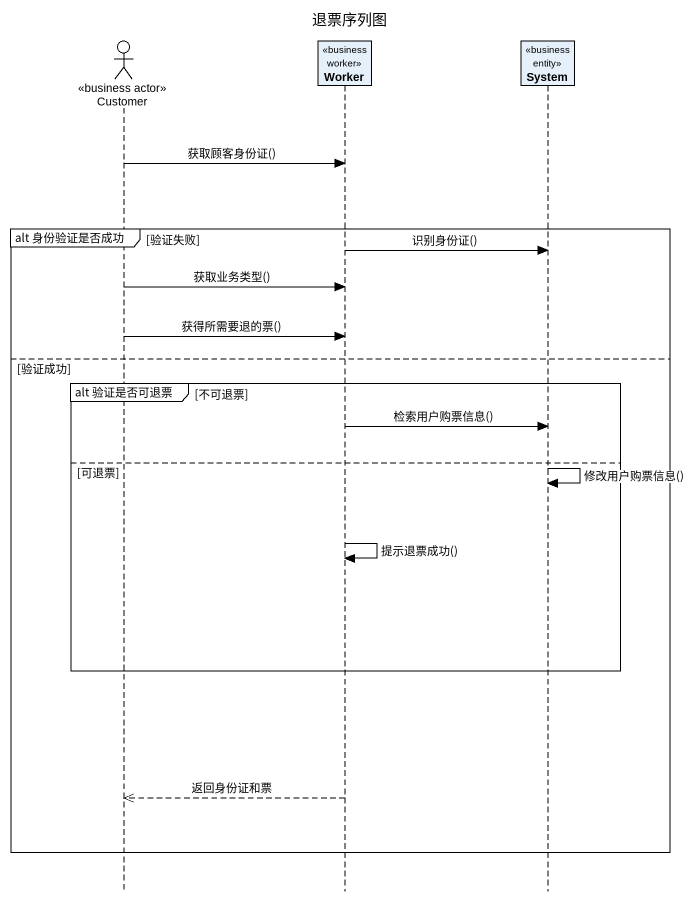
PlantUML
@startuml
title 退票序列图
hide footbox
actor Customer <<business actor>>
participant Worker <<business worker>>
participant System <<business entity>>

Customer -> Worker : 获取顾客身份证()
group alt 身份验证是否成功 [验证失败]
  Worker -> System : 识别身份证()
  Customer -> Worker : 获取业务类型()
  Customer -> Worker : 获得所需要退的票()
else 验证成功
  group alt 验证是否可退票 [不可退票]
    Worker -> System : 检索用户购票信息()
  else 可退票
    System -> System : 修改用户购票信息()
    Worker -> Worker : 提示退票成功()
  end
  Worker -->> Customer : 返回身份证和票
end
@enduml
